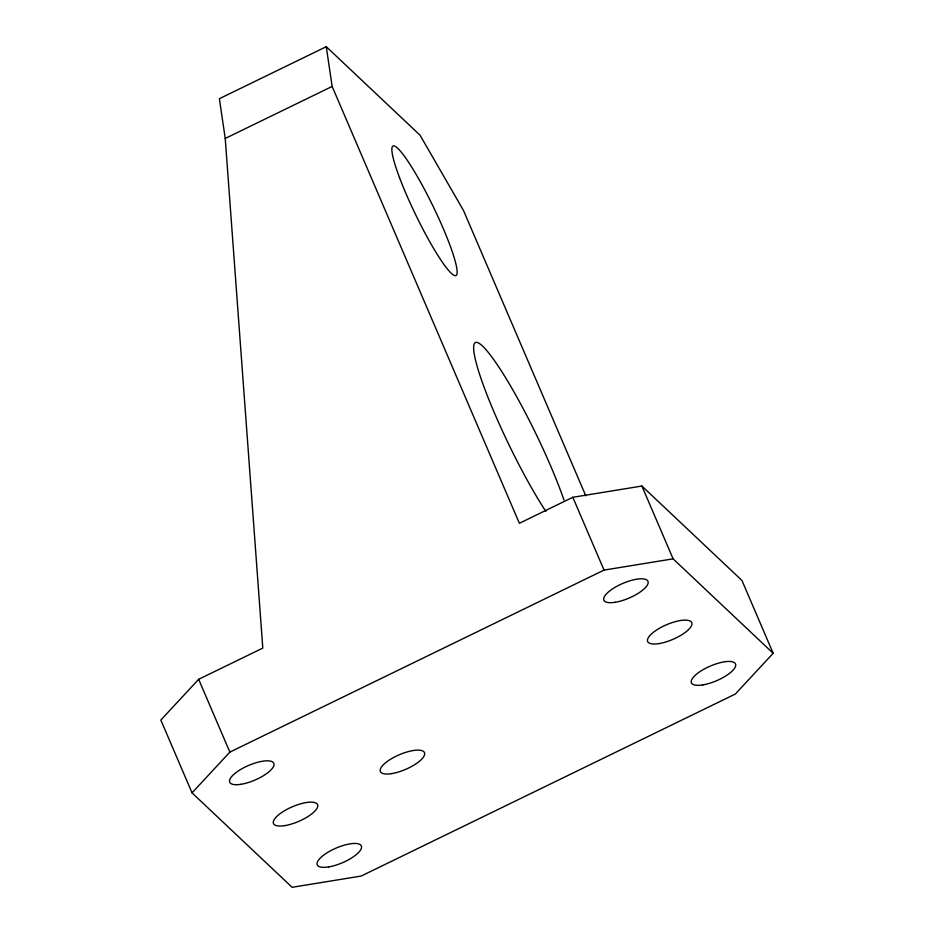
<?xml version="1.0" encoding="UTF-8"?>
<svg xmlns="http://www.w3.org/2000/svg" width="934" height="934" viewBox="0 0 934 934"><rect width="100%" height="100%" fill="white"/><g stroke="black" fill="none" stroke-linecap="round" stroke-linejoin="round"><path stroke-width="1.4" d="M198.662 679.298L160.835 720.056L192.042 792.861L292.097 887.3L361.178 876.057L735.338 694.044L773.165 653.286L741.958 580.481L641.903 486.042L572.822 497.285L519.374 523.285L332.142 86.442L326.27 46.7L219.373 98.7L225.234 138.454L262.804 648.091L198.662 679.298L229.857 752.104L192.042 792.861M225.234 138.454L332.142 86.442M229.857 752.104L604.029 570.09L673.11 558.847L773.165 653.286M326.27 46.7L420.067 135.232L463.451 210.395L585.793 495.814M641.903 486.042L673.11 558.847M572.822 497.285L604.029 570.09M545.9 511.47A107.97 14.524 64.1 0 1 480.064 375.725A107.97 14.524 64.1 0 1 497.308 364.785A107.97 14.524 64.1 0 1 563.973 500.005M399.507 177.577A71.988 9.679 64.1 0 0 455.232 275.693A71.988 9.679 64.1 0 0 418.899 179.223A71.988 9.679 64.1 0 0 399.507 177.577M391.731 773.609A23.992 7.974 -23.2 0 0 424.69 753.563A23.992 7.974 -23.2 0 0 390.856 759.062A23.992 7.974 -23.2 0 0 391.731 773.609M284.823 825.609A23.992 7.974 -23.2 0 0 317.793 805.563A23.992 7.974 -23.2 0 0 283.948 811.074A23.992 7.974 -23.2 0 0 284.823 825.609M702.765 684.914A23.992 7.974 -23.2 0 0 735.723 664.868A23.992 7.974 -23.2 0 0 701.889 670.379A23.992 7.974 -23.2 0 0 702.765 684.914M615.214 602.278A23.992 7.974 -23.2 0 0 648.184 582.232A23.992 7.974 -23.2 0 0 614.339 587.743A23.992 7.974 -23.2 0 0 615.214 602.278M241.054 784.291A23.992 7.974 -23.2 0 0 274.024 764.245A23.992 7.974 -23.2 0 0 240.178 769.756A23.992 7.974 -23.2 0 0 241.054 784.291M328.593 866.927A23.992 7.974 -23.2 0 0 361.563 846.881A23.992 7.974 -23.2 0 0 327.717 852.392A23.992 7.974 -23.2 0 0 328.593 866.927M658.984 643.596A23.992 7.974 -23.2 0 0 691.954 623.55A23.992 7.974 -23.2 0 0 658.108 629.061A23.992 7.974 -23.2 0 0 658.984 643.596"/></g></svg>
